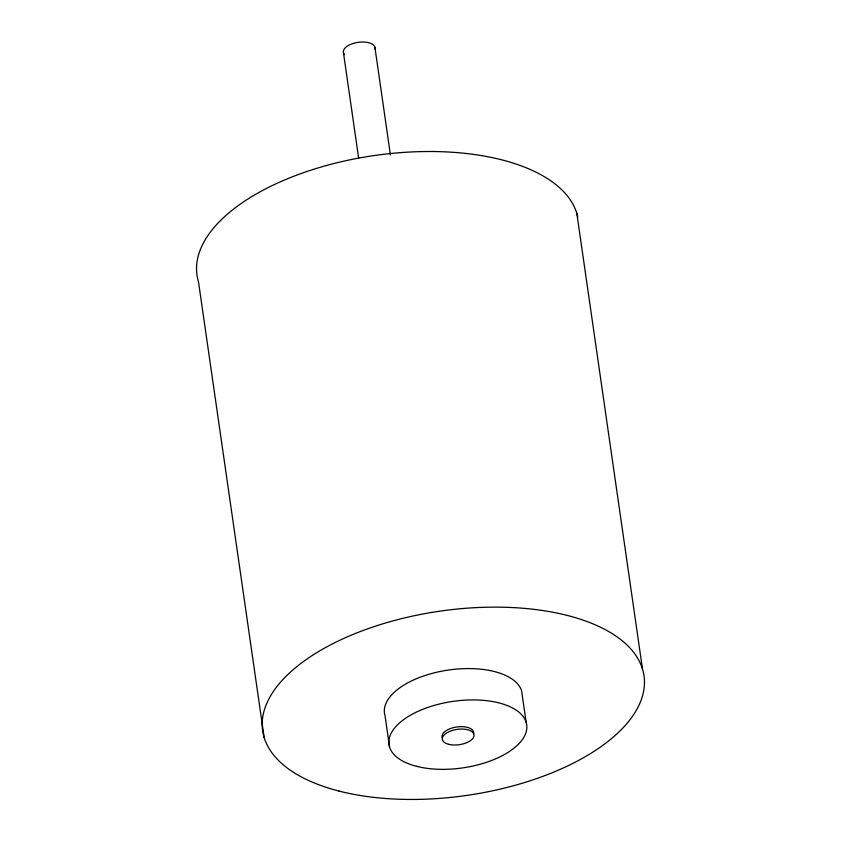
<?xml version="1.0" encoding="UTF-8"?>
<svg xmlns="http://www.w3.org/2000/svg" width="841" height="841" viewBox="0 0 841 841"><rect width="100%" height="100%" fill="white"/><g stroke="black" fill="none" stroke-linecap="round" stroke-linejoin="round"><path stroke-width="1.26" d="M576.831 213.362L642.482 668.984M526.13 722.251L521.62 690.903A69.551 33.608 -8.2 0 0 443.386 670.866A69.551 33.608 -8.2 0 0 385.041 715.68L389.562 747.018M374.897 47.149L390.434 155.007M343.475 52.846L358.644 158.097M264.169 737.61L198.518 281.977A192.663 93.109 -8.2 0 1 364.016 157.151A192.663 93.109 -8.2 0 1 577.799 217.073M442.135 737.483A16 7.727 -8.2 0 1 457.63 726.866A16 7.727 -8.2 0 1 473.609 733.815M344.61 54.676A16 7.727 -8.2 0 1 356.899 42.534A16 7.727 -8.2 0 1 374.949 49.167M416.589 766.33A69.551 33.608 -8.2 0 0 526.382 731.06A69.551 33.608 -8.2 0 0 430.571 706.514A69.551 33.608 -8.2 0 0 416.589 766.33M448.705 744.338A16 7.727 -8.2 0 0 473.956 736.222A16 7.727 -8.2 0 0 451.922 730.577A16 7.727 -8.2 0 0 448.705 744.338M339.049 791.076A192.663 93.109 -8.2 0 0 643.165 693.404A192.663 93.109 -8.2 0 0 377.767 625.399A192.663 93.109 -8.2 0 0 339.049 791.076"/></g></svg>
